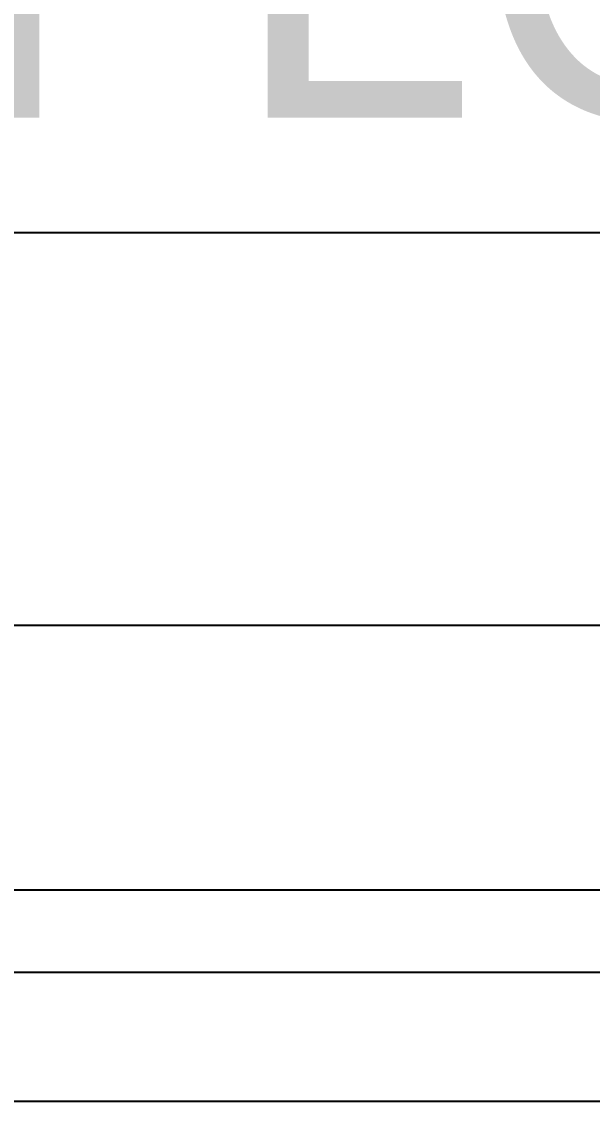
# Model space of a CAD drawing. Header units: millimetres. Extents: x 2148 to 2681, y 758 to 986.
# Drawn here: x 2352.455 to 2352.897, y 874.847 to 875.682 of the extents above; entities that cross this region are included whole.
import ezdxf

# ---------------------------------------------------------------- set-up
doc = ezdxf.new("R2010")
doc.units = ezdxf.units.MM
doc.linetypes.add('CENTER2', pattern=[28.575, 19.05, -3.175, 3.175, -3.175])
for name, color, linetype in [('A-Wall', 4, 'Continuous'), ('D', 1, 'Continuous'), ('HATCH', 8, 'Continuous'), ('S_GRID LINES', 252, 'Continuous')]:
    doc.layers.add(name, color=color, linetype=linetype)
doc.styles.add('MMTX$0$ESMX$0$X-OPTA1D', font='x-opta1d')

msp = doc.modelspace()

# ---------------------------------------------------------------- linework, layer by layer
at = {"layer": 'A-Wall', "ltscale": 10}
msp.add_line((2351.5911149, 875.2152586, 0), (2357.9841713, 875.2152586, 0), dxfattribs=at)
at = {"layer": 'D', "ltscale": 0.5}
for p, q in [((2361.5864271, 874.9453235, 0), (2350.9738088, 874.9468762, 0)), ((2361.5440704, 874.8468739, 0), (2350.9738088, 874.8468739, 0))]:
    msp.add_line(p, q, dxfattribs=at)
at = {"layer": 'HATCH', "color": 4, "lineweight": -3, "ltscale": 0.05}
msp.add_line((2358.1837471, 875.0103436, 0), (2350.7733382, 875.0103436, 0), dxfattribs=at)
at = {"layer": 'S_GRID LINES', "linetype": 'CENTER2', "ltscale": 0.2}
msp.add_line((2365.1483754, 875.518508, 0), (2343.5809635, 875.518508, 0), dxfattribs=at)

# ---------------------------------------------------------------- texts
at = {"color": 2, "insert": (2352.3142909, 875.9464268, 0), "char_height": 0.25536, "width": 11.644719696, "attachment_point": 4, "style": 'MMTX$0$ESMX$0$X-OPTA1D'}
msp.add_mtext('0.60 M. X 0.60 M.\\P FLOOR TILES', dxfattribs=at)
msp.add_mtext('0.60 M. X 0.60 M.\\P FLOOR TILES', dxfattribs=at)

doc.saveas('drawing.dxf')
